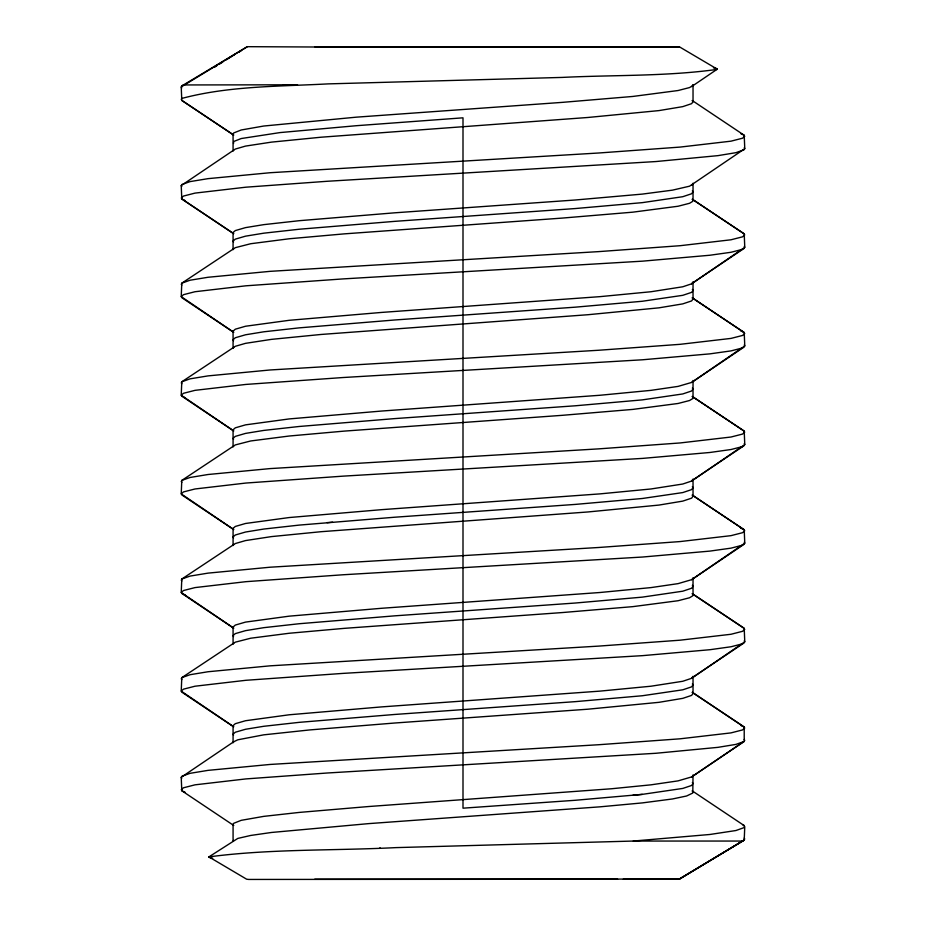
<?xml version="1.0" encoding="UTF-8"?>
<svg xmlns="http://www.w3.org/2000/svg" width="926" height="926" viewBox="0 0 926 926"><rect width="100%" height="100%" fill="white"/><g stroke="black" fill="none" stroke-linecap="round" stroke-linejoin="round"><path stroke-width="1.39" d="M233.711 150.047L233.074 151.031L233.074 133.934L233.711 132.95L241.211 129.987L263.725 126.029L356.244 117.174L562.313 102.369L632.782 96.454L678.075 90.528L689.569 87.565L692.787 85.597L693.03 84.613L693.03 101.71L691.629 103.666L682.775 106.629L658.953 110.599L587.917 117.475L321.114 137.21L271.445 142.129L245.529 146.088L235.297 149.063L181.23 185.547L181.785 199.021L233.526 233.537L233.074 232.553L235.297 230.586L245.529 227.622L263.725 224.648L299.191 220.701L394.638 212.818L575.335 199.993L642.297 194.101L672.519 190.143L689.569 186.184L744.77 148.727L744.215 135.254L692.254 100.54M693.03 200.329L692.787 201.312L689.569 203.28L678.075 206.243L632.782 212.17L562.313 218.085L344.194 233.873L289.213 238.769L250.738 243.723L235.297 247.682L181.785 283.182L181.23 296.656L233.526 332.156L233.074 331.172L235.297 329.205L245.529 326.241L289.213 320.303L381.512 312.432L600.002 296.644L651.001 291.736L682.775 286.782L691.629 283.819L744.77 247.346L744.215 233.873L692.37 199.356L693.03 200.329L693.03 183.232M691.629 283.819L693.03 281.851L693.03 298.948L691.629 300.915L682.775 303.878L658.953 307.837L587.917 314.724L321.114 334.46L271.445 339.367L245.529 343.338L235.297 346.301L181.785 381.801L181.23 395.275L233.526 430.775L233.074 429.803L235.297 427.835L245.529 424.86L289.213 418.922L381.512 411.051L600.002 395.263L651.001 390.355L678.075 386.397L691.629 382.438L744.77 345.965L744.215 332.492L692.37 297.975L693.03 298.948M693.03 397.567L692.787 398.55L689.569 400.518L678.075 403.481L632.782 409.408L562.313 415.323L344.194 431.111L289.213 436.019L250.738 440.961L235.297 444.92L181.785 480.42L181.23 493.905L233.526 529.394L233.074 528.422L235.297 526.454L245.529 523.479L289.213 517.541L381.512 509.67L600.002 493.882L651.001 488.974L682.775 484.02L691.629 481.057L744.77 444.596L744.215 431.111L692.37 396.594L693.03 397.567L693.03 380.47M691.629 481.057L693.03 479.101L693.03 496.186L691.629 498.153L682.775 501.116L658.953 505.075L587.917 511.962L321.114 531.698L271.445 536.605L245.529 540.576L235.297 543.55L181.785 579.039L181.23 592.524L233.526 628.013L233.074 627.041L235.297 625.073L245.529 622.098L289.213 616.16L381.512 608.289L600.002 592.501L651.001 587.593L678.075 583.635L691.629 579.676L744.77 543.215L744.215 529.73L692.37 495.213L693.03 496.186M693.03 594.816L692.787 595.788L689.569 597.756L678.075 600.731L632.782 606.646L562.313 612.561L344.194 628.36L289.213 633.257L250.738 638.211L235.297 642.169L181.785 677.67L181.23 691.143L233.526 726.644L233.074 725.66L235.297 723.692L245.529 720.729L289.213 714.779L381.512 706.908L600.002 691.12L651.001 686.212L682.775 681.27L691.629 678.295L744.77 641.834L744.215 628.349L692.37 593.832L693.03 594.816L693.03 577.72M691.629 678.295L693.03 676.339L693.03 693.435L691.629 695.391L682.775 698.354L658.953 702.325L587.917 709.2L394.638 723.021L309.84 729.919L263.725 734.839L237.797 739.805L233.711 741.772L181.23 777.273L181.785 790.746L233.699 825.46M693.03 774.958L692.787 793.026L686.617 795.99L672.519 798.964L642.297 802.911L600.002 806.835L368.698 823.619L271.445 832.474L250.738 835.449L237.797 838.424L208.906 856.886L246.663 879.214L248.758 879.445L617.607 879.237M233.074 133.934L233.526 134.918L181.785 100.402L181.23 86.928L247.335 46.682L383.028 47.319L679.418 46.832L717.268 69.172L691.629 86.569M181.23 99.418L181.785 98.434C229.023 85.84 279.421 86.5 328.128 83.884L562.302 77.414C613.845 74.856 665.979 76.511 717.071 69.404M181.23 198.037L183.452 196.069L195.016 193.106L245.888 187.191L327.26 181.276L655.886 161.552L717.951 155.637L735.927 152.674L744.215 149.711M181.23 296.656L183.452 294.688L195.016 291.725L245.888 285.81L343.025 278.911L642.609 261.155L709.918 255.24L730.984 252.277L742.548 249.326M181.23 395.275L183.452 393.307L195.016 390.344L245.888 384.429L343.025 377.53L642.609 359.774L709.918 353.859L730.984 350.896L742.548 347.945M181.23 493.905L183.452 491.926L195.016 488.974L245.888 483.048L343.025 476.149L642.609 458.393L709.918 452.478L730.984 449.527L742.548 446.563M181.23 592.524L183.452 590.545L195.016 587.593L245.888 581.678L343.025 574.768L642.609 557.024L709.918 551.097L730.984 548.146L742.548 545.183M181.23 691.143L183.452 689.175L195.016 686.212L245.888 680.297L343.025 673.387L642.609 655.643L709.918 649.716L730.984 646.765L742.548 643.802M181.23 789.762L183.452 787.794L195.016 784.831L245.888 778.916L327.26 773.002L655.886 753.278L717.951 747.351L735.927 744.4L744.215 741.437L744.215 726.979L692.37 692.463L693.03 693.435M744.77 136.238L742.548 138.206L730.984 141.169L680.112 147.084L598.74 152.998L270.114 172.722L208.049 178.649L190.073 181.6L181.785 184.563M744.77 234.857L742.548 236.825L730.984 239.788L680.112 245.703L598.74 251.617L270.114 271.341L208.049 277.268L190.073 280.219L181.785 283.182M744.77 333.476L742.548 335.455L730.984 338.407L680.112 344.322L598.74 350.248L270.114 369.972L208.049 375.887L190.073 378.838L181.785 381.801M744.77 432.095L742.548 434.074L730.984 437.026L680.112 442.952L598.74 448.867L270.114 468.591L208.049 474.506L190.073 477.469L181.785 480.42M744.77 530.725L742.548 532.693L730.984 535.656L680.112 541.571L598.74 547.486L270.114 567.21L208.049 573.125L190.073 576.088L181.785 579.039M744.77 629.344L742.548 631.312L730.984 634.275L680.112 640.19L598.74 646.105L270.114 665.829L208.049 671.744L190.073 674.707L181.785 677.67M744.77 727.963L742.548 729.931L730.984 732.894L680.112 738.809L598.74 744.724L270.114 764.448L208.049 770.363L190.073 773.326L181.785 776.289M692.254 790.885L744.215 825.598L744.215 827.566L735.927 830.529L709.918 834.476L633.28 841.051L395.726 847.626C333.568 850.786 270.542 848.725 208.906 856.886M744.77 826.582L744.215 840.056L679.464 879.063L623.314 879.156M233.711 248.666L233.074 249.65L233.074 232.553M233.711 347.285L233.074 348.269L233.074 331.172M233.711 445.915L233.074 446.888L233.074 429.803M233.711 544.534L233.074 545.518L233.074 528.422M233.711 643.153L233.074 644.137L233.074 627.041M233.711 741.772L233.074 742.756L233.074 725.66M233.711 840.391L233.074 841.375L233.074 824.279L233.711 823.295L241.211 820.332L263.725 816.373L299.191 812.426L368.698 806.523L611.53 788.755L651.001 784.831L678.075 780.873L691.629 776.926L742.548 742.42M691.629 185.2L692.787 184.216M691.629 382.438L744.215 346.961M691.629 579.676L744.215 544.199M691.629 776.926L744.215 741.437M692.787 282.835L744.215 248.33M692.787 480.073L744.215 445.58M692.787 677.311L744.215 642.818M214.369 67.332L216.777 65.804M219.196 64.276L222.819 61.996M226.442 59.704L234.88 54.368M679.464 879.063L744.215 840.056L679.302 879.063L314.759 879.191M247.335 46.682L181.785 85.944L183.452 84.949L297.547 84.798M238.561 52.296L241.015 50.918M233.526 143.461L233.711 141.504L241.211 138.541L279.953 132.592L356.244 125.716L463 117.822L463 808.178L575.335 800.272L642.297 794.369L682.775 788.431L691.629 785.468L693.03 783.5L692.37 782.528M632.782 795.341L642.297 794.369M327.052 522.646L332.596 522.171M379.648 848.077L380.331 848.042M633.28 841.051L742.548 841.051M679.418 46.832L314.886 46.798M283.391 84.949L290.382 85.123M715.474 68.258L716.979 68.744M713.437 67.841L714.305 68.003M211.614 858.032L212.691 858.24M210.41 857.777L209.126 857.314M740.707 133.61L744.215 135.254M740.707 330.848L744.215 332.492M181.785 199.021L185.293 200.664M740.707 528.086L744.215 529.73M181.785 396.27L185.293 397.914M740.707 725.336L744.215 726.979M181.785 593.508L185.293 595.152M185.293 792.39L181.785 790.746M744.215 233.873L692.266 199.171M744.215 431.111L692.266 396.421M181.785 100.402L233.688 135.092M744.215 628.349L692.266 593.659M181.785 297.651L233.688 332.341M742.548 824.615L744.215 825.598M181.785 494.889L233.688 529.579M181.785 692.127L233.688 726.817M692.266 297.802L742.548 331.508M692.266 495.04L742.548 528.746M692.266 692.278L742.548 725.984M183.452 200.016L233.688 233.711M183.452 397.254L233.688 430.96M183.452 594.492L233.688 628.198M692.37 100.737L693.03 101.71M692.37 190.802L693.03 191.786L691.629 193.742L682.775 196.706L642.297 202.644L575.335 208.547L394.638 221.36L299.191 229.243L263.725 233.19L245.529 236.165L235.297 239.139L233.074 241.107L233.526 242.08M692.37 289.433L693.03 290.405L691.629 292.361L682.775 295.325L642.297 301.263L575.335 307.166L394.638 319.991L299.191 327.862L263.725 331.809L245.529 334.784L235.297 337.759L233.074 339.726L233.526 340.699M692.37 388.052L693.03 389.024L691.629 390.98L682.775 393.944L642.297 399.882L575.335 405.785L394.638 418.61L299.191 426.481L263.725 430.428L245.529 433.403L235.297 436.377L233.074 438.345L233.526 439.329M692.37 486.671L693.03 487.643L691.629 489.599L682.775 492.574L642.297 498.501L575.335 504.404L394.638 517.229L299.191 525.1L263.725 529.059L245.529 532.033L235.297 534.996L233.074 536.964L233.526 537.948M692.37 585.29L693.03 586.262L691.629 588.23L682.775 591.193L642.297 597.131L575.335 603.023L394.638 615.848L299.191 623.73L263.725 627.678L245.529 630.652L235.297 633.615L233.074 635.583L233.526 636.567M692.37 683.909L693.03 684.881L691.629 686.849L682.775 689.812L642.297 695.75L575.335 701.642L394.638 714.467L299.191 722.349L263.725 726.297L245.529 729.271L235.297 732.235L233.074 734.202L233.526 735.186M692.37 791.082L693.03 792.054M744.215 147.743L744.77 148.727M744.215 246.362L744.77 247.346M744.215 344.981L744.77 345.965M744.215 443.6L744.77 444.596M744.215 542.231L744.77 543.215M744.215 640.85L744.77 641.834M744.215 739.469L744.77 740.453M744.215 838.088L744.77 839.072M181.23 86.928L181.785 87.912M181.23 185.547L181.785 186.531M181.23 284.166L181.785 285.15M181.23 382.785L181.785 383.769M181.23 481.404L181.785 482.4M181.23 580.035L181.785 581.019M181.23 678.654L181.785 679.638M181.23 777.273L181.785 778.257M233.074 824.279L233.526 825.263"/></g></svg>
